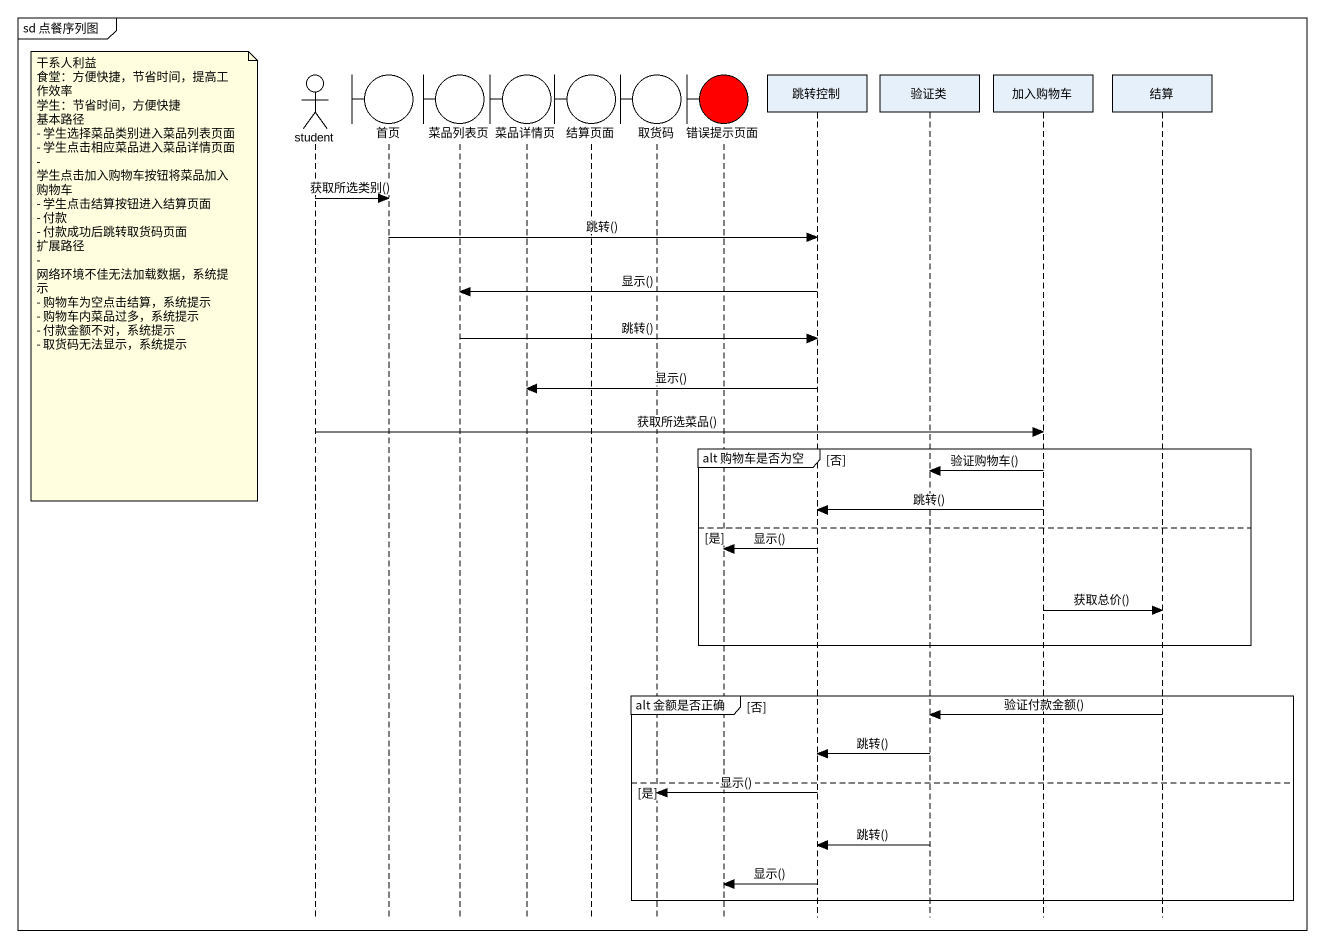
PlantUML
@startuml
mainframe sd 点餐序列图
hide footbox
actor student
boundary 首页
boundary 菜品列表页
boundary 菜品详情页
boundary 结算页面
boundary 取货码
boundary 错误提示页面 #FF0000
participant 跳转控制
participant 验证类
participant 加入购物车
participant 结算

student -> 首页 : 获取所选类别()
首页 -> 跳转控制 : 跳转()
note left of student
  干系人利益
  食堂：方便快捷，节省时间，提高工作效率
  学生：节省时间，方便快捷
  基本路径
  - 学生选择菜品类别进入菜品列表页面
  - 学生点击相应菜品进入菜品详情页面
  - 学生点击加入购物车按钮将菜品加入购物车
  - 学生点击结算按钮进入结算页面
  - 付款
  - 付款成功后跳转取货码页面
  扩展路径
  - 网络环境不佳无法加载数据，系统提示
  - 购物车为空点击结算，系统提示
  - 购物车内菜品过多，系统提示
  - 付款金额不对，系统提示
  - 取货码无法显示，系统提示
end note
跳转控制 -> 菜品列表页 : 显示()
菜品列表页 -> 跳转控制 : 跳转()
跳转控制 -> 菜品详情页 : 显示()
student -> 加入购物车 : 获取所选菜品()
group alt 购物车是否为空 [否]
  加入购物车 -> 验证类 : 验证购物车()
  加入购物车 -> 跳转控制 : 跳转()
else 是
  跳转控制 -> 错误提示页面 : 显示()
  加入购物车 -> 结算 : 获取总价()
end
group alt 金额是否正确 [否]
  结算 -> 验证类 : 验证付款金额()
  验证类 -> 跳转控制 : 跳转()
else 是
  跳转控制 -> 取货码 : 显示()
  验证类 -> 跳转控制 : 跳转()
  跳转控制 -> 错误提示页面 : 显示()
end
@enduml
